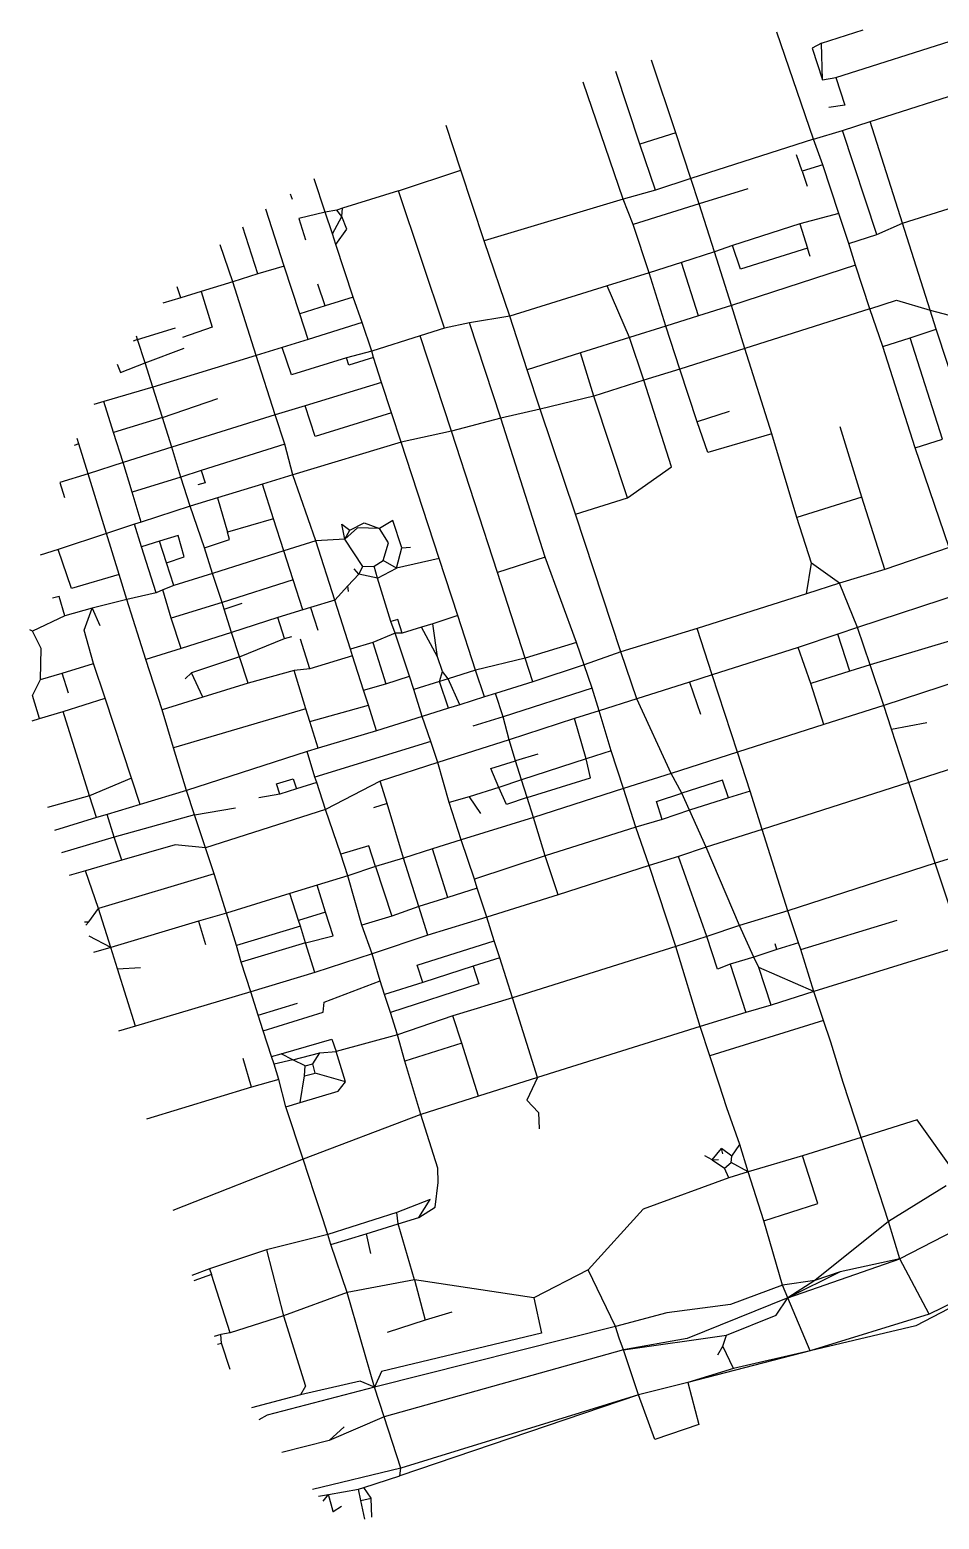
# Model space of a CAD drawing. Header units: metres. Extents: x 629045 to 631985, y 4832799 to 4835495.
# Drawn here: x 629045 to 630681, y 4832799 to 4835479 of the extents above; entities that cross this region are included whole.
import ezdxf

# ---------------------------------------------------------------- set-up
doc = ezdxf.new("R2010")
doc.units = ezdxf.units.M

msp = doc.modelspace()

# ---------------------------------------------------------------- linework, layer by layer
at = {"layer": 'ROADS'}
for points in [[(630454.6, 4835282), (630388.7, 4835474.4)], [(630469, 4835454.9), (630543.9, 4835478.9)], [(630494.8, 4835393.1), (630713.3, 4835462.6)], [(630469, 4835454.9), (630452.2, 4835446), (630470.8, 4835388.9)], [(630470.8, 4835388.9), (630469, 4835454.9)], [(630207, 4835293.3), (630163, 4835424.1)], [(630111.9, 4835174.2), (630039.8, 4835384.6)], [(630142, 4835273.2), (630099, 4835403.6)], [(630470.8, 4835388.9), (630494.8, 4835393.1)], [(630494.8, 4835393.1), (630511, 4835343.4), (630482.2, 4835339)], [(630556.3, 4835313.6), (630740.7, 4835372.5)], [(629820.1, 4835226), (629793.4, 4835306.8)], [(630506.4, 4835297.6), (630556.3, 4835313.6)], [(630614.6, 4835130.7), (630556.3, 4835313.6)], [(630207, 4835293.3), (630142, 4835273.2)], [(630170.5, 4835190.5), (630142, 4835273.2)], [(630233.7, 4835211), (630207, 4835293.3)], [(630454.6, 4835282), (630233.7, 4835211)], [(630454.6, 4835282), (630506.4, 4835297.6)], [(630471.2, 4835236), (630454.6, 4835282)], [(630568.4, 4835110.3), (630506.4, 4835297.6)], [(630434, 4835224.7), (630424.1, 4835253.6)], [(629707.9, 4835189.1), (629820.1, 4835226)], [(629861.7, 4835099.3), (629820.1, 4835226)], [(630471.2, 4835236), (630434, 4835224.7)], [(630434, 4835224.7), (630442.9, 4835197.6)], [(630500.1, 4835148.6), (630471.2, 4835236)], [(629576, 4835150.7), (629556.2, 4835210.6)], [(630233.7, 4835211), (630170.5, 4835190.5)], [(630248.7, 4835165.5), (630233.7, 4835211)], [(630336.2, 4835192.6), (630248.7, 4835165.5)], [(629513.2, 4835183.8), (629516.3, 4835174.3)], [(629707.9, 4835189.1), (629607, 4835157.7)], [(629790.5, 4834941.8), (629707.9, 4835189.1)], [(630111.9, 4835174.2), (629861.7, 4835099.3)], [(630170.5, 4835190.5), (630111.9, 4835174.2)], [(630130, 4835128.4), (630111.9, 4835174.2)], [(630248.7, 4835165.5), (630130, 4835128.4)], [(630276.5, 4835079.1), (630248.7, 4835165.5)], [(629502.3, 4835053.7), (629469.2, 4835156.1)], [(629576, 4835150.7), (629528.3, 4835139.2), (629540.4, 4835101.2)], [(629597.1, 4835154.6), (629576, 4835150.7)], [(629588.9, 4835111.7), (629576, 4835150.7)], [(629588.9, 4835111.7), (629606.2, 4835143.1)], [(629595.3, 4835092.6), (629615.1, 4835120.3), (629606.2, 4835143.1)], [(629607, 4835157.7), (629597.1, 4835154.6)], [(629606.2, 4835143.1), (629597.1, 4835154.6)], [(629606.2, 4835143.1), (629607, 4835157.7)], [(630500.1, 4835148.6), (630429.9, 4835129.5)], [(630518.3, 4835094.6), (630500.1, 4835148.6)], [(630614.6, 4835130.7), (630708.1, 4835160.1)], [(629454.7, 4835039.5), (629427.7, 4835124)], [(629595.3, 4835092.6), (629588.9, 4835111.7)], [(630158.6, 4835041.6), (630130, 4835128.4)], [(630429.9, 4835129.5), (630308.8, 4835090.6)], [(630429.9, 4835129.5), (630443.6, 4835085.8)], [(630568.4, 4835110.3), (630614.6, 4835130.7)], [(630664.5, 4834974.7), (630614.6, 4835130.7)], [(629409.6, 4835025.1), (629387, 4835091.8)], [(629626.3, 4834997.9), (629595.3, 4835092.6)], [(629908.1, 4834963.5), (629861.7, 4835099.3)], [(630308.8, 4835090.6), (630276.5, 4835079.1)], [(630443.6, 4835085.8), (630323.4, 4835048), (630308.8, 4835090.6)], [(630448.5, 4835071.2), (630443.6, 4835085.8)], [(630518.3, 4835094.6), (630568.4, 4835110.3)], [(630529.9, 4835055.1), (630518.3, 4835094.6)], [(630216.8, 4835060.2), (630158.6, 4835041.6)], [(630276.5, 4835079.1), (630216.8, 4835060.2)], [(630247.7, 4834964.2), (630216.8, 4835060.2)], [(630307.2, 4834982.7), (630276.5, 4835079.1)], [(629454.7, 4835039.5), (629409.6, 4835025.1)], [(629502.3, 4835053.7), (629454.7, 4835039.5)], [(629530.3, 4834968), (629502.3, 4835053.7)], [(630158.6, 4835041.6), (630083.5, 4835018)], [(630188.9, 4834945.9), (630158.6, 4835041.6)], [(630529.9, 4835055.1), (630307.2, 4834982.7)], [(630555.6, 4834976.8), (630529.9, 4835055.1)], [(629316, 4834996.6), (629309.6, 4835016.5)], [(629353.1, 4835008.2), (629316, 4834996.6)], [(629353.1, 4835008.2), (629372.9, 4834943.7), (629319.3, 4834925.4)], [(629409.6, 4835025.1), (629353.1, 4835008.2)], [(629452.1, 4834893), (629409.6, 4835025.1)], [(629575.8, 4834982), (629562.8, 4835021.3)], [(630083.5, 4835018), (629908.1, 4834963.5)], [(630123.3, 4834925.1), (630083.5, 4835018)], [(629316, 4834996.6), (629284, 4834986.8)], [(629575.8, 4834982), (629530.3, 4834968)], [(629626.3, 4834997.9), (629575.8, 4834982)], [(629642.3, 4834952.4), (629626.3, 4834997.9)], [(630307.2, 4834982.7), (630247.7, 4834964.2)], [(630330.7, 4834905.2), (630307.2, 4834982.7)], [(630555.6, 4834976.8), (630604, 4834992.4), (630664.5, 4834974.7)], [(629545.3, 4834921.9), (629530.3, 4834968)], [(629642.3, 4834952.4), (629545.3, 4834921.9)], [(629659.9, 4834900.8), (629642.3, 4834952.4)], [(629835.4, 4834951.5), (629790.5, 4834941.8)], [(629908.1, 4834963.5), (629835.4, 4834951.5)], [(629892, 4834780.2), (629835.4, 4834951.5)], [(629939.3, 4834866.9), (629908.1, 4834963.5)], [(630247.7, 4834964.2), (630188.9, 4834945.9)], [(630555.6, 4834976.8), (630330.7, 4834905.2)], [(630579.1, 4834908.8), (630555.6, 4834976.8)], [(630675.4, 4834940.3), (630664.5, 4834974.7)], [(630664.5, 4834974.7), (630721.1, 4834959.7)], [(629238.5, 4834921.4), (629236.6, 4834927.4)], [(629238.5, 4834921.4), (629306.9, 4834942.8)], [(629746.9, 4834928.1), (629659.9, 4834900.8)], [(629790.5, 4834941.8), (629746.9, 4834928.1)], [(629803, 4834756.7), (629746.9, 4834928.1)], [(630123.3, 4834925.1), (630035.2, 4834897.6)], [(630188.9, 4834945.9), (630123.3, 4834925.1)], [(630149.3, 4834848.3), (630123.3, 4834925.1)], [(630213.8, 4834868.3), (630188.9, 4834945.9)], [(630579.1, 4834908.8), (630628.3, 4834924.4)], [(630628.3, 4834924.4), (630675.4, 4834940.3)], [(630686.6, 4834742.4), (630628.3, 4834924.4)], [(630735.1, 4834758.6), (630675.4, 4834940.3)], [(629238.5, 4834921.4), (629230.6, 4834918.8)], [(629251.9, 4834879.6), (629238.5, 4834921.4)], [(629251.9, 4834879.6), (629322.3, 4834905.8)], [(629498.7, 4834907.5), (629452.1, 4834893)], [(629545.3, 4834921.9), (629498.7, 4834907.5)], [(629614.3, 4834888.5), (629515.2, 4834858.3), (629498.7, 4834907.5)], [(629659.9, 4834900.8), (629614.3, 4834888.5)], [(629663.1, 4834889.3), (629659.9, 4834900.8)], [(630035.2, 4834897.6), (629939.3, 4834866.9)], [(630059.4, 4834819.7), (630035.2, 4834897.6)], [(630330.7, 4834905.2), (630213.8, 4834868.3)], [(630379.4, 4834752.1), (630330.7, 4834905.2)], [(630637.3, 4834726.6), (630579.1, 4834908.8)], [(629201.5, 4834877.2), (629207.7, 4834862), (629251.9, 4834879.6)], [(629266, 4834835.7), (629251.9, 4834879.6)], [(629452.1, 4834893), (629266, 4834835.7)], [(629486.3, 4834786.1), (629452.1, 4834893)], [(629663.1, 4834889.3), (629618.5, 4834875.2), (629614.3, 4834888.5)], [(629677.4, 4834844.5), (629663.1, 4834889.3)], [(629677.4, 4834844.5), (629539.7, 4834802.2)], [(629695.3, 4834789.6), (629677.4, 4834844.5)], [(629962.5, 4834796.5), (629939.3, 4834866.9)], [(630149.3, 4834848.3), (630059.4, 4834819.7)], [(630119.6, 4834637), (630199.1, 4834692.8), (630149.3, 4834848.3)], [(630213.8, 4834868.3), (630149.3, 4834848.3)], [(630245.3, 4834773.5), (630213.8, 4834868.3)], [(629266, 4834835.7), (629177.5, 4834810.2)], [(629283.4, 4834781.2), (629266, 4834835.7)], [(630059.4, 4834819.7), (629962.5, 4834796.5)], [(630119.6, 4834637), (630059.4, 4834819.7)], [(629177.5, 4834810.2), (629159.8, 4834804.9)], [(629195.3, 4834754.2), (629177.5, 4834810.2)], [(629283.4, 4834781.2), (629382.9, 4834815.5)], [(629539.7, 4834802.2), (629486.3, 4834786.1)], [(629695.3, 4834789.6), (629558.1, 4834747.1), (629539.7, 4834802.2)], [(629712.7, 4834736.8), (629695.3, 4834789.6)], [(629962.5, 4834796.5), (629892, 4834780.2)], [(630026.4, 4834607.3), (629962.5, 4834796.5)], [(630302.5, 4834792), (630245.3, 4834773.5)], [(629283.4, 4834781.2), (629195.3, 4834754.2)], [(629300.3, 4834728.2), (629283.4, 4834781.2)], [(629486.3, 4834786.1), (629300.3, 4834728.2)], [(629503.5, 4834733.1), (629486.3, 4834786.1)], [(629892, 4834780.2), (629803, 4834756.7)], [(629972, 4834529.8), (629892, 4834780.2)], [(630379.4, 4834752.1), (630264.1, 4834718.4), (630245.3, 4834773.5)], [(630541.6, 4834637.8), (630502.6, 4834764.5)], [(629133, 4834733.7), (629130, 4834743.4)], [(629212.4, 4834700.3), (629195.3, 4834754.2)], [(629712.7, 4834736.8), (629518, 4834678.2)], [(629803, 4834756.7), (629712.7, 4834736.8)], [(629781.1, 4834527.4), (629712.7, 4834736.8)], [(629885.7, 4834502.7), (629803, 4834756.7)], [(630424.5, 4834601.1), (630379.4, 4834752.1)], [(630637.3, 4834726.6), (630686.6, 4834742.4)], [(629133, 4834733.7), (629124.7, 4834731.1)], [(629149.5, 4834679.9), (629133, 4834733.7)], [(629300.3, 4834728.2), (629212.4, 4834700.3)], [(629316.4, 4834674), (629300.3, 4834728.2)], [(629503.5, 4834733.1), (629352.8, 4834685.8)], [(629518, 4834678.2), (629503.5, 4834733.1)], [(630698.5, 4834547.5), (630637.3, 4834726.6)], [(629212.4, 4834700.3), (629149.5, 4834679.9)], [(629228.6, 4834646.8), (629212.4, 4834700.3)], [(629352.8, 4834685.8), (629316.4, 4834674)], [(629352.8, 4834685.8), (629359.8, 4834664), (629347, 4834659.9)], [(629149.5, 4834679.9), (629098.4, 4834664.5)], [(629098.4, 4834664.4), (629107.1, 4834637.4)], [(629182.5, 4834572.7), (629149.5, 4834679.9)], [(629316.4, 4834674), (629228.6, 4834646.8)], [(629333.2, 4834621.7), (629316.4, 4834674)], [(629463.2, 4834661.3), (629382, 4834636.6)], [(629518, 4834678.2), (629463.2, 4834661.3)], [(629483, 4834599), (629463.2, 4834661.3)], [(629559, 4834559.2), (629518, 4834678.2)], [(629245.2, 4834593.2), (629228.6, 4834646.8)], [(629382, 4834636.6), (629333.2, 4834621.7)], [(629382, 4834636.6), (629400.1, 4834574.8)], [(630026.4, 4834607.3), (630119.6, 4834637)], [(630541.6, 4834637.8), (630424.5, 4834601.1)], [(630582.9, 4834507.9), (630541.6, 4834637.8)], [(629333.2, 4834621.7), (629245.2, 4834593.2)], [(629358.7, 4834547), (629333.2, 4834621.7)], [(630107.6, 4834359.6), (630026.4, 4834607.3)], [(629232.7, 4834589.4), (629182.5, 4834572.7)], [(629245.2, 4834593.2), (629232.7, 4834589.4)], [(629245.6, 4834548.8), (629232.7, 4834589.4)], [(629483, 4834599), (629400.1, 4834574.8)], [(629501.3, 4834541.4), (629483, 4834599)], [(629611.6, 4834562.6), (629605.7, 4834589.6), (629620.1, 4834578.7)], [(629673.7, 4834581.7), (629634.3, 4834582.6), (629611.6, 4834562.6)], [(629611.6, 4834562.6), (629620.1, 4834578.7)], [(629620.1, 4834578.7), (629646.3, 4834591.6), (629673.7, 4834581.7)], [(629714.1, 4834546.5), (629697.5, 4834596), (629673.7, 4834581.7)], [(629680.5, 4834524), (629689.9, 4834555.6), (629673.7, 4834581.7)], [(630450.8, 4834519), (630424.5, 4834601.1)], [(629182.5, 4834572.7), (629095.7, 4834543.7)], [(629205.1, 4834498.9), (629182.5, 4834572.7)], [(629277.8, 4834558.5), (629245.6, 4834548.8)], [(629272.1, 4834465.8), (629245.6, 4834548.8)], [(629290.7, 4834519.9), (629322.5, 4834530.3), (629311.5, 4834568.8), (629277.8, 4834558.5)], [(629290.7, 4834519.9), (629277.8, 4834558.5)], [(629358.7, 4834547), (629403.9, 4834561.8), (629400.1, 4834574.8)], [(629559, 4834559.2), (629501.3, 4834541.4)], [(629611.6, 4834562.6), (629559, 4834559.2)], [(629593.1, 4834452.6), (629559, 4834559.2)], [(629643.5, 4834513.4), (629611.6, 4834562.6)], [(629095.7, 4834543.7), (629063.1, 4834533.7)], [(629205.1, 4834498.9), (629119.7, 4834473.4), (629095.7, 4834543.7)], [(629373.4, 4834500.8), (629358.7, 4834547)], [(629501.3, 4834541.4), (629373.4, 4834500.8)], [(629518.3, 4834489.1), (629501.3, 4834541.4)], [(629664, 4834513.9), (629680.5, 4834524)], [(629704.4, 4834509.9), (629680.5, 4834524)], [(629704.4, 4834509.9), (629714.1, 4834546.5)], [(629781.1, 4834527.4), (629704.4, 4834509.9)], [(629714.1, 4834546.5), (629729.3, 4834547.8)], [(629814.4, 4834425), (629781.1, 4834527.4)], [(629972, 4834529.8), (629885.7, 4834502.7)], [(630027.9, 4834376.5), (629972, 4834529.8)], [(630698.5, 4834547.5), (630582.9, 4834507.9)], [(629219, 4834453.8), (629205.1, 4834498.9)], [(629303.8, 4834479.1), (629290.7, 4834519.9)], [(629373.4, 4834500.8), (629303.8, 4834479.1)], [(629390.6, 4834448.2), (629373.4, 4834500.8)], [(629616.7, 4834478.5), (629636.5, 4834499.3)], [(629636.5, 4834499.3), (629628.3, 4834508.8)], [(629636.5, 4834499.3), (629643.5, 4834513.4)], [(629670.3, 4834492.3), (629636.5, 4834499.3)], [(629643.5, 4834513.4), (629664, 4834513.9)], [(629670.3, 4834492.3), (629664, 4834513.9)], [(629670.3, 4834492.3), (629704.4, 4834509.9)], [(629935.9, 4834348), (629885.7, 4834502.7)], [(630441.9, 4834464.1), (630450.8, 4834519)], [(630501.3, 4834483), (630450.8, 4834519)], [(630582.9, 4834507.9), (630501.3, 4834483)], [(629284.2, 4834471), (629272.1, 4834465.8)], [(629303.8, 4834479.1), (629284.2, 4834471)], [(629299.1, 4834420.2), (629284.2, 4834471)], [(629518.3, 4834489.1), (629390.6, 4834448.2)], [(629535.9, 4834435.1), (629518.3, 4834489.1)], [(629593.1, 4834452.6), (629616.7, 4834478.5)], [(629617.7, 4834468.2), (629616.7, 4834478.5)], [(629694.3, 4834414), (629670.3, 4834492.3)], [(630501.3, 4834483), (630441.9, 4834464.1)], [(630533.9, 4834403.2), (630501.3, 4834483)], [(629107.4, 4834424.2), (629097.5, 4834459.5), (629085.4, 4834456.3)], [(629219, 4834453.8), (629156.8, 4834438.3)], [(629272.1, 4834465.8), (629219, 4834453.8)], [(629253.4, 4834346), (629219, 4834453.8)], [(629390.6, 4834448.2), (629299.1, 4834420.2)], [(629394.3, 4834436.4), (629390.6, 4834448.2)], [(629394.3, 4834436.4), (629426.6, 4834447)], [(629593.1, 4834452.6), (629549.8, 4834439.3)], [(629621.5, 4834364.3), (629593.1, 4834452.6)], [(630441.9, 4834464.1), (630245.4, 4834401.6)], [(630724, 4834465.7), (630533.9, 4834403.2)], [(629107.4, 4834424.2), (629049.6, 4834396.9)], [(629156.8, 4834438.3), (629107.4, 4834424.2)], [(629159.2, 4834338.6), (629142.6, 4834398.7), (629156.8, 4834438.3)], [(629156.8, 4834438.3), (629170.4, 4834407.1)], [(629316.9, 4834365.9), (629299.1, 4834420.2)], [(629407.5, 4834394.5), (629394.3, 4834436.4)], [(629491.1, 4834421.2), (629407.5, 4834394.5)], [(629535.9, 4834435.1), (629491.1, 4834421.2)], [(629503, 4834383.4), (629491.1, 4834421.2)], [(629549.8, 4834439.3), (629535.9, 4834435.1)], [(629549.8, 4834439.3), (629562.9, 4834398.8)], [(629714.2, 4834393.2), (629706.4, 4834417.6), (629694.3, 4834414)], [(629814.4, 4834425), (629769.6, 4834410.1)], [(629846.3, 4834326.8), (629814.4, 4834425)], [(629049.6, 4834396.9), (629044.6, 4834399.4)], [(629064.1, 4834309.6), (629065, 4834365.4), (629049.6, 4834396.9)], [(629407.5, 4834394.5), (629316.9, 4834365.9)], [(629421.6, 4834350.7), (629407.5, 4834394.5)], [(629701.9, 4834393.2), (629661.5, 4834376.5)], [(629701.9, 4834393.2), (629694.3, 4834414)], [(629727.6, 4834315.7), (629701.9, 4834393.2)], [(629714.2, 4834393.2), (629701.9, 4834393.2)], [(629749.4, 4834404.2), (629714.2, 4834393.2)], [(629769.6, 4834410.1), (629749.4, 4834404.2)], [(629777.8, 4834350.7), (629749.4, 4834404.2)], [(629777.8, 4834350.7), (629769.6, 4834410.1)], [(630245.4, 4834401.6), (630107.6, 4834359.6)], [(630272, 4834318.5), (630245.4, 4834401.6)], [(630498.4, 4834391.5), (630427.1, 4834367.6)], [(630533.9, 4834403.2), (630498.4, 4834391.5)], [(630519.9, 4834325.1), (630498.4, 4834391.5)], [(630556.4, 4834336.5), (630533.9, 4834403.2)], [(630747.2, 4834393.5), (630556.4, 4834336.5)], [(629316.9, 4834365.9), (629253.4, 4834346)], [(629421.6, 4834350.7), (629503, 4834383.4)], [(629503, 4834383.4), (629516, 4834387.2)], [(629548.3, 4834329), (629531.5, 4834382.3)], [(629661.5, 4834376.5), (629621.5, 4834364.3)], [(629625.1, 4834352.5), (629621.5, 4834364.3)], [(629661.5, 4834376.5), (629685.1, 4834302.3)], [(630027.9, 4834376.5), (629935.9, 4834348)], [(630041.9, 4834336), (630027.9, 4834376.5)], [(630427.1, 4834367.6), (630272, 4834318.5)], [(630449.7, 4834302.4), (630427.1, 4834367.6)], [(629102.9, 4834321.3), (629159.2, 4834338.6)], [(629180.2, 4834276.4), (629159.2, 4834338.6)], [(629282.7, 4834255.1), (629253.4, 4834346)], [(629421.6, 4834350.7), (629335.7, 4834321.6)], [(629437.2, 4834303.2), (629421.6, 4834350.7)], [(629625.1, 4834352.5), (629548.3, 4834329)], [(629645.2, 4834290.4), (629625.1, 4834352.5)], [(629787.3, 4834324.4), (629777.8, 4834350.7)], [(629935.9, 4834348), (629846.3, 4834326.8)], [(629949.5, 4834305.8), (629935.9, 4834348)], [(630041.9, 4834336), (629949.5, 4834305.8)], [(630107.6, 4834359.6), (630041.9, 4834336)], [(630056.4, 4834294.1), (630041.9, 4834336)], [(630136.4, 4834275.1), (630107.6, 4834359.6)], [(630556.4, 4834336.5), (630519.9, 4834325.1)], [(630581.3, 4834263), (630556.4, 4834336.5)], [(629062.2, 4834240), (629049.3, 4834281.3), (629064.1, 4834309.6)], [(629064.1, 4834309.6), (629102.9, 4834321.3)], [(629114.1, 4834285.3), (629102.9, 4834321.3)], [(629335.7, 4834321.6), (629323.8, 4834310.8)], [(629355.8, 4834277.9), (629335.7, 4834321.6)], [(629520.4, 4834326.2), (629437.2, 4834303.2)], [(629548.3, 4834329), (629520.4, 4834326.2)], [(629541.4, 4834257.2), (629520.4, 4834326.2)], [(629685.1, 4834302.3), (629727.6, 4834315.7)], [(629735.3, 4834291.8), (629727.6, 4834315.7)], [(629781.9, 4834306.4), (629787.3, 4834324.4)], [(629797, 4834310.9), (629781.9, 4834306.4)], [(629797, 4834310.9), (629787.3, 4834324.4)], [(629846.3, 4834326.8), (629797, 4834310.9)], [(629818.2, 4834264.5), (629797, 4834310.9)], [(629862.6, 4834278.5), (629846.3, 4834326.8)], [(630272, 4834318.5), (630231.1, 4834305.2)], [(630317.5, 4834179.3), (630272, 4834318.5)], [(630519.9, 4834325.1), (630449.7, 4834302.4)], [(630718.1, 4834308), (630581.3, 4834263)], [(629437.2, 4834303.2), (629355.8, 4834277.9)], [(629645.2, 4834290.4), (629685.1, 4834302.3)], [(629653.8, 4834263.6), (629645.2, 4834290.4)], [(629781.9, 4834306.4), (629735.3, 4834291.8)], [(629750.5, 4834243.3), (629735.3, 4834291.8)], [(629798, 4834258.4), (629781.9, 4834306.4)], [(629882.2, 4834284.7), (629862.6, 4834278.5)], [(629949.5, 4834305.8), (629882.2, 4834284.7)], [(629895.9, 4834242.8), (629882.2, 4834284.7)], [(630056.4, 4834294.1), (629895.9, 4834242.8)], [(630068.6, 4834253.7), (630056.4, 4834294.1)], [(630231.1, 4834305.2), (630136.4, 4834275.1)], [(630231.1, 4834305.2), (630251.2, 4834247.7)], [(630473, 4834229.2), (630449.7, 4834302.4)], [(629104.7, 4834252.4), (629180.2, 4834276.4)], [(629227.8, 4834132.4), (629180.2, 4834276.4)], [(629355.8, 4834277.9), (629282.7, 4834255.1)], [(629303.4, 4834186.8), (629282.7, 4834255.1)], [(629541.4, 4834257.2), (629303.4, 4834186.8)], [(629548.6, 4834234.5), (629541.4, 4834257.2)], [(629548.6, 4834234.5), (629653.8, 4834263.6)], [(629668.4, 4834217.5), (629653.8, 4834263.6)], [(629798, 4834258.4), (629750.5, 4834243.3)], [(629818.2, 4834264.5), (629798, 4834258.4)], [(629862.6, 4834278.5), (629818.2, 4834264.5)], [(630068.6, 4834253.7), (630024.7, 4834239.5)], [(630136.4, 4834275.1), (630068.6, 4834253.7)], [(630090.7, 4834181.7), (630068.6, 4834253.7)], [(630198.3, 4834141), (630136.4, 4834275.1)], [(630581.3, 4834263), (630473, 4834229.2)], [(630594.9, 4834220.7), (630581.3, 4834263)], [(629048.6, 4834235.8), (629062.2, 4834240)], [(629062.2, 4834240), (629104.7, 4834252.4)], [(629152.1, 4834100.4), (629104.7, 4834252.4)], [(629563.1, 4834186.6), (629548.6, 4834234.5)], [(629750.5, 4834243.3), (629668.4, 4834217.5)], [(629765.9, 4834198.4), (629750.5, 4834243.3)], [(629895.9, 4834242.8), (629841.7, 4834225.7)], [(629906.7, 4834201.4), (629895.9, 4834242.8)], [(630024.7, 4834239.5), (629906.7, 4834201.4)], [(630045.3, 4834167.3), (630024.7, 4834239.5)], [(630473, 4834229.2), (630317.5, 4834179.3)], [(630594.9, 4834220.7), (630658.5, 4834232.5)], [(629668.4, 4834217.5), (629563.1, 4834186.6)], [(629906.7, 4834201.4), (629778.6, 4834160.6)], [(629918.5, 4834163.4), (629906.7, 4834201.4)], [(630625.7, 4834124.7), (630594.9, 4834220.7)], [(629326.5, 4834110), (629303.4, 4834186.8)], [(629543.5, 4834180.5), (629326.5, 4834110)], [(629563.1, 4834186.6), (629543.5, 4834180.5)], [(629557.5, 4834133.9), (629543.5, 4834180.5)], [(629765.9, 4834198.4), (629557.5, 4834133.9)], [(629778.6, 4834160.6), (629765.9, 4834198.4)], [(629958.7, 4834175.7), (629918.5, 4834163.4)], [(630090.7, 4834181.7), (630045.3, 4834167.3)], [(630112.9, 4834113.7), (630090.7, 4834181.7)], [(630317.5, 4834179.3), (630198.3, 4834141)], [(630340.3, 4834109.2), (630317.5, 4834179.3)], [(629778.6, 4834160.6), (629675.1, 4834127.2)], [(629798.9, 4834088.6), (629778.6, 4834160.6)], [(629888.2, 4834115.7), (629874.2, 4834149.6), (629918.5, 4834163.4)], [(629929.1, 4834129.4), (629918.5, 4834163.4)], [(630045.3, 4834167.3), (629929.1, 4834129.4)], [(629939.4, 4834097.6), (630053.2, 4834133.1), (630045.3, 4834167.3)], [(630743.4, 4834162.5), (630625.7, 4834124.7)], [(629227.8, 4834132.4), (629152.1, 4834100.4)], [(629243.1, 4834084.7), (629227.8, 4834132.4)], [(629494.5, 4834103.6), (629488.6, 4834122.2), (629518.6, 4834131.2), (629524.5, 4834113)], [(629560.9, 4834124.5), (629524.5, 4834113)], [(629560.9, 4834124.5), (629557.5, 4834133.9)], [(629576.6, 4834076.1), (629560.9, 4834124.5)], [(629675.1, 4834127.2), (629576.6, 4834076.1)], [(629687.7, 4834087), (629675.1, 4834127.2)], [(629929.1, 4834129.4), (629888.2, 4834115.7)], [(629939.4, 4834097.6), (629929.1, 4834129.4)], [(630198.3, 4834141), (630112.9, 4834113.7)], [(630217.7, 4834105.3), (630198.3, 4834141)], [(630301.3, 4834096.8), (630291, 4834128.9), (630217.7, 4834105.3)], [(630625.7, 4834124.7), (630362.3, 4834039.9)], [(630673.5, 4833979.7), (630625.7, 4834124.7)], [(629152.1, 4834100.4), (629076.3, 4834079.8)], [(629164.5, 4834061.5), (629152.1, 4834100.4)], [(629326.5, 4834110), (629243.1, 4834084.7)], [(629340.6, 4834066.3), (629326.5, 4834110)], [(629494.5, 4834103.6), (629456.9, 4834097)], [(629524.5, 4834113), (629494.5, 4834103.6)], [(629835.2, 4834098.7), (629798.9, 4834088.6)], [(629888.2, 4834115.7), (629835.2, 4834098.7)], [(629835.2, 4834098.7), (629855.2, 4834068.8)], [(629939.4, 4834097.6), (629901.9, 4834085.2), (629888.2, 4834115.7)], [(629950.5, 4834061.5), (629939.4, 4834097.6)], [(630112.9, 4834113.7), (629950.5, 4834061.5)], [(630134.6, 4834044.2), (630112.9, 4834113.7)], [(630182.2, 4834058.2), (630172, 4834090.5), (630217.7, 4834105.3)], [(630231.4, 4834074.5), (630217.7, 4834105.3)], [(630301.3, 4834096.8), (630231.4, 4834074.5)], [(630340.3, 4834109.2), (630301.3, 4834096.8)], [(630362.3, 4834039.9), (630340.3, 4834109.2)], [(629183.7, 4834067), (629164.5, 4834061.5)], [(629243.1, 4834084.7), (629183.7, 4834067)], [(629196.5, 4834026.5), (629183.7, 4834067)], [(629340.6, 4834066.3), (629196.5, 4834026.5)], [(629340.6, 4834066.3), (629414.9, 4834079.1)], [(629360.8, 4834006.8), (629340.6, 4834066.3)], [(629576.6, 4834076.1), (629360.8, 4834006.8)], [(629604, 4833995.6), (629576.6, 4834076.1)], [(629687.7, 4834087), (629663.1, 4834078.8)], [(629716.6, 4833988.7), (629687.7, 4834087)], [(629820.9, 4834021.3), (629798.9, 4834088.6)], [(630231.4, 4834074.5), (630182.2, 4834058.2)], [(630261.4, 4834008.1), (630231.4, 4834074.5)], [(629164.5, 4834061.5), (629089, 4834038.5)], [(629950.5, 4834061.5), (629820.9, 4834021.3)], [(629971.6, 4833992.4), (629950.5, 4834061.5)], [(630134.6, 4834044.2), (629971.6, 4833992.4)], [(630182.2, 4834058.2), (630134.6, 4834044.2)], [(630158.7, 4833975), (630134.6, 4834044.2)], [(630362.3, 4834039.9), (630261.4, 4834008.1)], [(630408.1, 4833893.9), (630362.3, 4834039.9)], [(629196.5, 4834026.5), (629101.6, 4833997.8)], [(629209.9, 4833984.6), (629196.5, 4834026.5)], [(629360.8, 4834006.8), (629306.1, 4834012.5), (629209.9, 4833984.6)], [(629820.9, 4834021.3), (629769.2, 4834005.2)], [(629844.7, 4833950.5), (629820.9, 4834021.3)], [(630820.5, 4834024.6), (630673.5, 4833979.7)], [(629376.1, 4833960.1), (629360.8, 4834006.8)], [(629666.5, 4833973.6), (629654.6, 4834010.8), (629604, 4833995.6)], [(629616.5, 4833956.7), (629604, 4833995.6)], [(629716.6, 4833988.7), (629666.5, 4833973.6)], [(629769.2, 4834005.2), (629716.6, 4833988.7)], [(629744.7, 4833901.3), (629716.6, 4833988.7)], [(629796.9, 4833917.8), (629769.2, 4834005.2)], [(629971.6, 4833992.4), (629844.7, 4833950.5)], [(629995.2, 4833922.7), (629971.6, 4833992.4)], [(630211.7, 4833991.6), (630158.7, 4833975)], [(630261.4, 4834008.1), (630211.7, 4833991.6)], [(630262.6, 4833847.6), (630211.7, 4833991.6)], [(630321.2, 4833867.2), (630261.4, 4834008.1)], [(629144.8, 4833965.6), (629115.5, 4833957.1)], [(629209.9, 4833984.6), (629144.8, 4833965.6)], [(629168.2, 4833897.7), (629144.8, 4833965.6)], [(629376.1, 4833960.1), (629168.2, 4833897.7)], [(629398.2, 4833889.6), (629376.1, 4833960.1)], [(629666.5, 4833973.6), (629616.5, 4833956.7)], [(629666.5, 4833973.6), (629696, 4833884.2)], [(630158.7, 4833975), (629995.2, 4833922.7)], [(630206.7, 4833829.3), (630158.7, 4833975)], [(630673.5, 4833979.7), (630408.1, 4833893.9)], [(630722.5, 4833831), (630673.5, 4833979.7)], [(629561.6, 4833939.7), (629512.4, 4833924.7)], [(629616.5, 4833956.7), (629561.6, 4833939.7)], [(629576.6, 4833891.5), (629561.6, 4833939.7)], [(629642, 4833867.8), (629616.5, 4833956.7)], [(629849.3, 4833934.7), (629796.9, 4833917.8)], [(629849.3, 4833934.7), (629844.7, 4833950.5)], [(629867, 4833882.2), (629849.3, 4833934.7)], [(629512.4, 4833924.7), (629398.2, 4833889.6)], [(629528, 4833876.5), (629512.4, 4833924.7)], [(629796.9, 4833917.8), (629744.7, 4833901.3)], [(629995.2, 4833922.7), (629867, 4833882.2)], [(629150.8, 4833874.1), (629168.2, 4833897.7)], [(629190.2, 4833827.6), (629168.2, 4833897.7)], [(629398.2, 4833889.6), (629347.9, 4833875.1)], [(629416.2, 4833831), (629398.2, 4833889.6)], [(629576.6, 4833891.5), (629528, 4833876.5)], [(629540.7, 4833836.3), (629590.4, 4833848.4), (629576.6, 4833891.5)], [(629696, 4833884.2), (629642, 4833867.8)], [(629744.7, 4833901.3), (629696, 4833884.2)], [(629760.8, 4833850.1), (629744.7, 4833901.3)], [(629867, 4833882.2), (629760.8, 4833850.1)], [(629879.8, 4833839.7), (629867, 4833882.2)], [(630408.1, 4833893.9), (630321.2, 4833867.2)], [(630427.4, 4833836), (630408.1, 4833893.9)], [(629143.1, 4833874.1), (629150.8, 4833874.1)], [(629145.3, 4833868), (629150.8, 4833874.1)], [(629347.9, 4833875.1), (629190.2, 4833827.6)], [(629347.9, 4833875.1), (629360.7, 4833833)], [(629531.3, 4833866), (629416.2, 4833831)], [(629531.3, 4833866), (629528, 4833876.5)], [(629540.7, 4833836.3), (629531.3, 4833866)], [(629660.8, 4833816.3), (629642, 4833867.8)], [(630321.2, 4833867.2), (630262.6, 4833847.6)], [(630347.1, 4833810.4), (630321.2, 4833867.2)], [(630431.4, 4833823.9), (630604.9, 4833876.9)], [(629190.2, 4833827.6), (629151.2, 4833847.9)], [(629190.2, 4833827.6), (629159.2, 4833818.5)], [(629202.4, 4833789.5), (629190.2, 4833827.6)], [(629425.1, 4833801.6), (629416.2, 4833831)], [(629540.7, 4833836.3), (629425.1, 4833801.6)], [(629557.3, 4833782.8), (629540.7, 4833836.3)], [(629760.8, 4833850.1), (629660.8, 4833816.3)], [(629751.5, 4833764.7), (629741.6, 4833796.1), (629879.8, 4833839.7)], [(629890, 4833809.2), (629879.8, 4833839.7)], [(630206.7, 4833829.3), (629912.7, 4833737)], [(630262.6, 4833847.6), (630206.7, 4833829.3)], [(630250.8, 4833685.6), (630206.7, 4833829.3)], [(630304.7, 4833797.7), (630281.5, 4833788.7), (630262.6, 4833847.6)], [(630388.8, 4833824.1), (630385.7, 4833834)], [(630427.4, 4833836), (630388.8, 4833824.1)], [(630431.4, 4833823.9), (630427.4, 4833836)], [(630722.5, 4833831), (630454.9, 4833748.6)], [(629442.5, 4833747.7), (629425.1, 4833801.6)], [(629660.8, 4833816.3), (629557.3, 4833782.8)], [(629675.1, 4833767.9), (629660.8, 4833816.3)], [(629890, 4833809.2), (629842.4, 4833793.9)], [(629912.7, 4833737), (629890, 4833809.2)], [(630347.1, 4833810.4), (630304.7, 4833797.7)], [(630388.8, 4833824.1), (630347.1, 4833810.4)], [(630356.2, 4833791.5), (630347.1, 4833810.4)], [(630454.9, 4833748.6), (630431.4, 4833823.9)], [(629202.4, 4833789.5), (629243.5, 4833791.5)], [(629234.9, 4833686.3), (629202.4, 4833789.5)], [(629557.3, 4833782.8), (629442.5, 4833747.7)], [(629842.4, 4833793.9), (629852.4, 4833762.4), (629693.2, 4833710.8)], [(629842.4, 4833793.9), (629751.5, 4833764.7)], [(630304.7, 4833797.7), (630332.8, 4833710.9)], [(630378.3, 4833723.9), (630356.2, 4833791.5)], [(630454.9, 4833748.6), (630356.2, 4833791.5)], [(629442.5, 4833747.7), (629234.9, 4833686.3)], [(629455.2, 4833705.8), (629442.5, 4833747.7)], [(629464.3, 4833677.7), (629572.2, 4833711.4), (629573.9, 4833729.6), (629675.1, 4833767.9)], [(629682.5, 4833743), (629675.1, 4833767.9)], [(629751.5, 4833764.7), (629682.5, 4833743)], [(630454.9, 4833748.6), (630378.3, 4833723.9)], [(630472.5, 4833696.1), (630454.9, 4833748.6)], [(629455.2, 4833705.8), (629526.1, 4833727.3)], [(629693.2, 4833710.8), (629682.5, 4833743)], [(629912.7, 4833737), (629805.9, 4833704.5)], [(629958.2, 4833593.5), (629912.7, 4833737)], [(630378.3, 4833723.9), (630332.8, 4833710.9)], [(629464.3, 4833677.7), (629455.2, 4833705.8)], [(629705.8, 4833670.7), (629693.2, 4833710.8)], [(629805.9, 4833704.5), (629705.8, 4833670.7)], [(629821.7, 4833655.3), (629805.9, 4833704.5)], [(630332.8, 4833710.9), (630250.8, 4833685.6)], [(630472.5, 4833696.1), (630268.2, 4833632.5)], [(630485.4, 4833657.2), (630472.5, 4833696.1)], [(629234.9, 4833686.3), (629204.3, 4833677.1)], [(629479.3, 4833631.8), (629464.3, 4833677.7)], [(629705.8, 4833670.7), (629596, 4833640.6)], [(629719.2, 4833623.3), (629705.8, 4833670.7)], [(630250.8, 4833685.6), (629958.2, 4833593.5)], [(630268.2, 4833632.5), (630250.8, 4833685.6)], [(629496.6, 4833636.4), (629587.9, 4833662.8), (629596, 4833640.6)], [(629517.7, 4833625.7), (629566.3, 4833638.4)], [(629553.8, 4833618.5), (629566.3, 4833638.4)], [(629566.3, 4833638.4), (629596, 4833640.6)], [(629612.3, 4833585.9), (629596, 4833640.6)], [(629821.7, 4833655.3), (629719.2, 4833623.3)], [(629852.1, 4833560.4), (629821.7, 4833655.3)], [(630508, 4833585), (630485.4, 4833657.2)], [(629443.4, 4833576.6), (629428.2, 4833627.9)], [(629479.3, 4833631.8), (629496.6, 4833636.4)], [(629484, 4833617.6), (629479.3, 4833631.8)], [(629517.7, 4833625.7), (629484, 4833617.6)], [(629492.5, 4833590.1), (629484, 4833617.6)], [(629517.7, 4833625.7), (629496.6, 4833636.4)], [(629539.8, 4833614.8), (629517.7, 4833625.7)], [(629538.6, 4833596.9), (629539.8, 4833614.8)], [(629539.8, 4833614.8), (629553.8, 4833618.5)], [(629558.2, 4833601.3), (629553.8, 4833618.5)], [(629748, 4833527), (629719.2, 4833623.3)], [(630284.5, 4833581.7), (630268.2, 4833632.5)], [(629492.5, 4833590.1), (629443.4, 4833576.6)], [(629505.2, 4833541.1), (629492.5, 4833590.1)], [(629531.1, 4833549), (629538.6, 4833596.9)], [(629531.1, 4833549), (629599.3, 4833569), (629612.3, 4833585.9)], [(629538.6, 4833596.9), (629558.2, 4833601.3)], [(629612.3, 4833585.9), (629558.2, 4833601.3)], [(629958.2, 4833593.5), (629852.1, 4833560.4)], [(629958.2, 4833593.5), (629938.8, 4833553.3), (629960, 4833530.8), (629961.2, 4833501.4)], [(630540.3, 4833485.9), (630508, 4833585)], [(629443.4, 4833576.6), (629254.4, 4833519.1)], [(629852.1, 4833560.4), (629748, 4833527)], [(630298.7, 4833539.3), (630284.5, 4833581.7)], [(629505.2, 4833541.1), (629531.1, 4833549)], [(629536.3, 4833447.1), (629505.2, 4833541.1)], [(630322.2, 4833473.1), (630298.7, 4833539.3)], [(629748, 4833527), (629536.3, 4833447.1)], [(629778.4, 4833430.5), (629748, 4833527)], [(630711.2, 4833419.3), (630641, 4833517.9), (630540.3, 4833485.9)], [(630540.3, 4833485.9), (630434.8, 4833453.1)], [(630589.6, 4833334.9), (630540.3, 4833485.9)], [(630272.1, 4833445.5), (630258.8, 4833453.1)], [(630272.1, 4833445.5), (630289.2, 4833466.3)], [(630307.5, 4833452.3), (630289.2, 4833466.3)], [(630291.1, 4833456.4), (630289.2, 4833466.3)], [(630306.3, 4833440.9), (630307.5, 4833452.3)], [(630307.5, 4833452.3), (630322.2, 4833473.1)], [(630337.2, 4833423.9), (630322.2, 4833473.1)], [(630434.8, 4833453.1), (630337.2, 4833423.9)], [(630365.4, 4833335.8), (630462, 4833367), (630434.8, 4833453.1)], [(629536.3, 4833447.1), (629302.2, 4833354.2)], [(629556.7, 4833384.4), (629536.3, 4833447.1)], [(629779.4, 4833404.7), (629778.4, 4833430.5)], [(630272.1, 4833445.5), (630283.4, 4833446.3)], [(630272.1, 4833445.5), (630294.6, 4833430.7)], [(630294.6, 4833430.7), (630306.3, 4833440.9)], [(630302.4, 4833413.5), (630294.6, 4833430.7)], [(630337.2, 4833423.9), (630302.4, 4833413.5)], [(630337.2, 4833423.9), (630306.3, 4833440.9)], [(630365.4, 4833335.8), (630337.2, 4833423.9)], [(629744.2, 4833341.7), (629773.7, 4833360.4), (629779.4, 4833404.7)], [(630302.4, 4833413.5), (630147.9, 4833356.7), (630049, 4833247.8)], [(630693.1, 4833398.9), (630589.6, 4833334.9)], [(630865.9, 4833399.5), (630610, 4833267.5)], [(629571.7, 4833339.2), (629556.7, 4833384.4)], [(629744.2, 4833341.7), (629764.9, 4833374.4), (629704.7, 4833350.9)], [(629704.7, 4833350.9), (629580.6, 4833311.5)], [(629707.5, 4833330.4), (629704.7, 4833350.9)], [(629580.6, 4833311.5), (629571.7, 4833339.2)], [(629650, 4833312.7), (629707.5, 4833330.4)], [(629707.5, 4833330.4), (629744.2, 4833341.7)], [(629736.9, 4833229.5), (629707.5, 4833330.4)], [(630398.5, 4833219.9), (630365.4, 4833335.8)], [(630589.6, 4833334.9), (630456.7, 4833228.3)], [(630610, 4833267.5), (630589.6, 4833334.9)], [(629580.6, 4833311.5), (629470.3, 4833283.6)], [(629586.4, 4833293.1), (629580.6, 4833311.5)], [(629586.4, 4833293.1), (629650, 4833312.7)], [(629615.5, 4833206.8), (629586.4, 4833293.1)], [(629650, 4833312.7), (629657.4, 4833277.3)], [(630920.1, 4833293.4), (630638.7, 4833146.8), (630448.4, 4833102.2)], [(630920.1, 4833293.4), (630662.7, 4833167.7)], [(629470.3, 4833283.6), (629368, 4833249.5)], [(629470.3, 4833283.6), (629501.2, 4833164.9)], [(630408, 4833197.1), (630610, 4833267.5)], [(630610, 4833267.5), (630502.2, 4833243.9)], [(630662.7, 4833167.7), (630610, 4833267.5)], [(629368, 4833249.5), (629336.3, 4833237.6)], [(629371.2, 4833239.6), (629339.5, 4833227.8)], [(629368, 4833249.5), (629371.2, 4833239.6)], [(629405.2, 4833134.2), (629371.2, 4833239.6)], [(630049, 4833247.8), (629951.4, 4833197.5)], [(630098.3, 4833145.7), (630049, 4833247.8)], [(630502.2, 4833243.9), (630408, 4833197.1)], [(630502.2, 4833243.9), (630456.7, 4833228.3)], [(629736.9, 4833229.5), (629615.5, 4833206.8)], [(629736.9, 4833229.5), (629756.1, 4833156.9)], [(629951.4, 4833197.5), (629736.9, 4833229.5)], [(630398.5, 4833219.9), (630305, 4833185.6), (630190.6, 4833170.4)], [(630456.7, 4833228.3), (630398.5, 4833219.9)], [(630408, 4833197.1), (630398.5, 4833219.9)], [(630456.7, 4833228.3), (630408, 4833197.1)], [(629615.5, 4833206.8), (629501.2, 4833164.9)], [(629664.8, 4833036.6), (629615.5, 4833206.8)], [(629951.4, 4833197.5), (629965.3, 4833134), (629677, 4833064.8), (629664.8, 4833036.6)], [(630408, 4833197.1), (630227.3, 4833124.4), (630112.5, 4833103.9)], [(630297.9, 4833130.2), (630387.6, 4833166), (630408, 4833197.1)], [(630448.4, 4833102.2), (630408, 4833197.1)], [(629501.2, 4833164.9), (629405.2, 4833134.2)], [(629501.2, 4833164.9), (629540.7, 4833038.3), (629531.6, 4833022.6)], [(629756.1, 4833156.9), (629687.3, 4833135.2)], [(629804.1, 4833171.3), (629756.1, 4833156.9)], [(630190.6, 4833170.4), (630098.3, 4833145.7)], [(630662.7, 4833167.7), (630448.4, 4833102.2)], [(629388.2, 4833131.2), (629376.1, 4833128)], [(629405.2, 4833134.2), (629388.2, 4833131.2)], [(629389.4, 4833115.9), (629388.2, 4833131.2)], [(630098.3, 4833145.7), (629664.8, 4833036.6)], [(630105.1, 4833124.9), (630098.3, 4833145.7)], [(630112.5, 4833103.9), (630297.9, 4833130.2)], [(630291.6, 4833110.3), (630297.9, 4833130.2)], [(629382.5, 4833114.2), (629389.4, 4833115.9)], [(629404.8, 4833068.7), (629389.4, 4833115.9)], [(630112.5, 4833103.9), (629682.3, 4832983.3)], [(630112.5, 4833103.9), (630105.1, 4833124.9)], [(630139.5, 4833022.6), (630112.5, 4833103.9)], [(630448.4, 4833102.2), (630228.1, 4833045.3)], [(630282.3, 4833094.9), (630291.6, 4833110.3)], [(630310.8, 4833070.1), (630291.6, 4833110.3)], [(630448.4, 4833102.2), (630310.8, 4833070.1)], [(630310.8, 4833070.1), (630228.1, 4833045.3)], [(629531.6, 4833022.6), (629443.4, 4832999.6)], [(629664.8, 4833036.6), (629471.4, 4832986), (629456.8, 4832977.9)], [(629664.8, 4833036.6), (629638.8, 4833047.4), (629531.6, 4833022.6)], [(629682.3, 4832983.3), (629664.8, 4833036.6)], [(630139.5, 4833022.6), (629710.1, 4832877.1)], [(630139.5, 4833022.6), (629712.2, 4832890.9)], [(630228.1, 4833045.3), (630248.3, 4832969.6), (630168.8, 4832942.3), (630139.5, 4833022.6)], [(630228.1, 4833045.3), (630139.5, 4833022.6)], [(629682.3, 4832983.3), (629583, 4832940.5)], [(629712.2, 4832890.9), (629682.3, 4832983.3)], [(629583, 4832940.5), (629498.2, 4832918.9)], [(629610, 4832965), (629583, 4832940.5)], [(629712.2, 4832890.9), (629552.9, 4832852.3)], [(629710.1, 4832877.1), (629712.2, 4832890.9)], [(629645.7, 4832856.2), (629710.1, 4832877.1)], [(629564.1, 4832840.3), (629581.8, 4832843.5)], [(629572.2, 4832831.6), (629581.8, 4832843.5)], [(629581.8, 4832843.5), (629635.9, 4832853.4)], [(629590.3, 4832812.9), (629581.8, 4832843.5)], [(629635.9, 4832853.4), (629645.7, 4832856.2)], [(629640.2, 4832832.8), (629635.9, 4832853.4)], [(629640.2, 4832832.8), (629658.7, 4832837)], [(629658.7, 4832837), (629645.7, 4832856.2)], [(629659.7, 4832802.9), (629658.7, 4832837)], [(629589.7, 4832812.8), (629590.3, 4832812.9)], [(629590.3, 4832812.9), (629605.2, 4832822.5)], [(629590.4, 4832812.1), (629590.3, 4832812.9)], [(629647.1, 4832799), (629640.2, 4832832.8)]]:
    msp.add_lwpolyline(points, dxfattribs=at)

doc.saveas('drawing.dxf')
